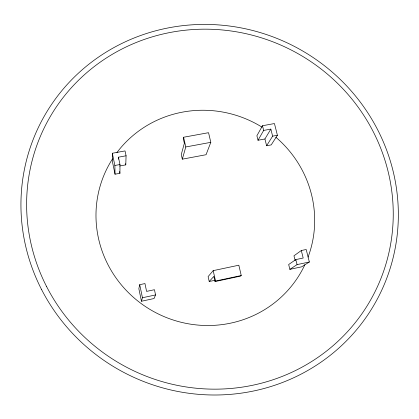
<?xml version="1.0" encoding="UTF-8"?>
<svg xmlns="http://www.w3.org/2000/svg" width="419" height="419" viewBox="0 0 419 419"><rect width="100%" height="100%" fill="white"/><g stroke="black" fill="none" stroke-linecap="round" stroke-linejoin="round"><path stroke-width="0.63" d="M119.934 173.283L119.975 164.526L118.441 157.193L126.072 155.784L125.04 150.924L112.323 153.254L112.591 162.452L115.036 174.204L119.934 173.283L119.567 171.523M119.677 166.003L125.784 164.866L126.072 155.784M139.721 284.679L138.857 288.707L141.46 301.245L154.035 298.538L155.554 294.934L154.449 289.712L146.598 291.388L144.958 283.574L139.721 284.679L142.444 297.741L141.46 301.245M183.585 137.249L183.255 138.485L184.355 143.308L181.275 154.538L182.317 159.162L206.059 154.721L210.809 142.34L208.547 132.687L183.585 137.249L185.795 146.959L182.317 159.162M264.923 138.967L266.615 145.76L271.213 144.895L277.404 135.269L274.45 123.547L262.504 125.737L256.894 135.73L258.01 140.255L264.923 138.967L270.852 129.104L263.671 130.429L258.01 140.255M266.615 145.76L272.622 136.154L270.852 129.104M209.222 281.505L213.847 276.383L215.026 281.563L240.611 276.084L241.25 275.529L238.835 265.211L213.177 270.643L208.112 276.598L209.222 281.505L215.466 280.17M215.026 281.563L215.539 281.034L241.25 275.529M301.303 250.525L303.183 258.02L295.809 259.591L288.675 264.52L289.864 269.354L301.675 266.819L309.348 261.99L306.195 249.488L301.303 250.525L293.97 255.8L295.165 260.608M289.864 269.354L297.061 264.619L309.348 261.99M142.444 297.741L155.554 294.934M115.036 174.204L114.874 165.474L119.975 164.526M272.622 136.154L277.404 135.269M185.795 146.959L210.809 142.34M262.504 125.737L263.671 130.429M295.809 259.591L297.061 264.619M213.177 270.643L215.539 281.034M125.538 163.698L125.784 164.866M112.323 153.254L114.874 165.474M118.441 157.193L118.441 159.131M304.843 264.777A110.014 106.971 27.8 0 1 153.637 311.532A110.014 106.971 27.8 0 1 112.517 158.869M116.922 152.537A110.014 106.971 27.8 0 1 261.943 127.104M275.875 137.264A110.014 106.971 27.8 0 1 308.075 257.083M46.478 286.339A184.58 178.704 27.8 0 0 363.535 311.396A184.58 178.704 27.8 0 0 219.781 29.749A184.58 178.704 27.8 0 0 46.478 286.339M41.528 289.456A190.001 183.967 27.8 0 0 367.929 314.69A190.001 183.967 27.8 0 0 219.472 24.988A190.001 183.967 27.8 0 0 41.528 289.456"/></g></svg>
